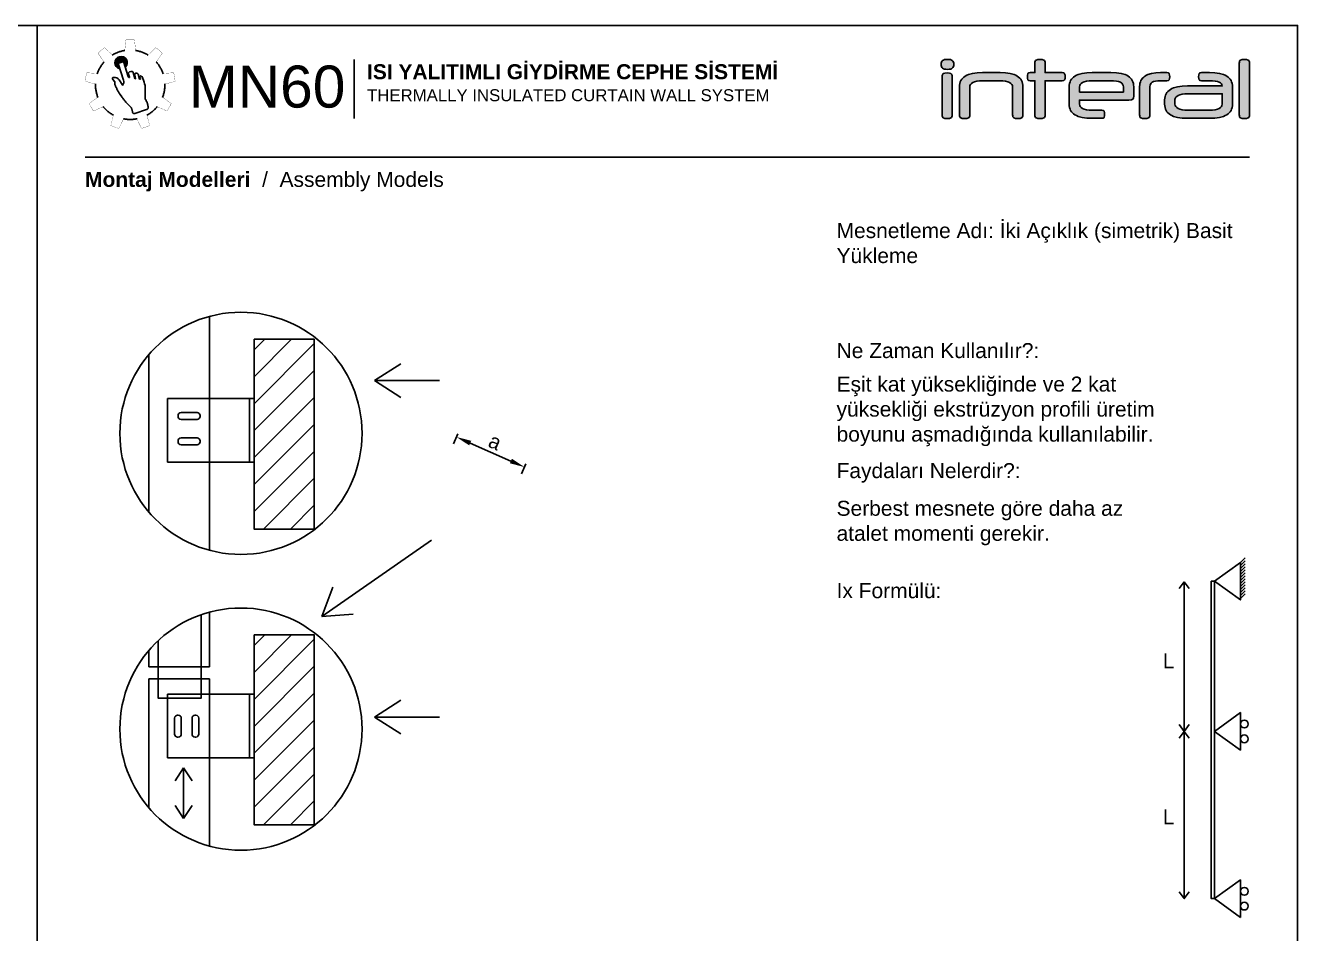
# Model space of a CAD drawing. Header units: millimetres. Extents: x 11916 to 12756, y 2720 to 3017.
# Drawn here: x 12544 to 12756, y 2865.8 to 3017.1 of the extents above; entities that cross this region are included whole.
import ezdxf

# ---------------------------------------------------------------- set-up
doc = ezdxf.new("R2010")
doc.units = ezdxf.units.MM
doc.linetypes.add('CENTER', pattern=[10.16, 6.35, -1.27, 1.27, -1.27])
for name, color, linetype in [('ANTET', 7, 'Continuous'), ('ANTET_K', 179, 'Continuous'), ('PROFIL', 7, 'Continuous'), ('yazı_numara_k', 11, 'Continuous')]:
    doc.layers.add(name, color=color, linetype=linetype)
doc.dimstyles.new('ISO-25', dxfattribs={"dimtxt": 2.5, "dimasz": 2.5, "dimexe": 1.25, "dimexo": 0.625, "dimtad": 1, "dimtxsty": 'Standard', "dimcen": 2.5, "dimadec": 0, "dimazin": 0, "dimtfac": 1, "dimtmove": 0, "dimatfit": 3, "dimfxl": 1, "dimarcsym": 0})

# ---------------------------------------------------------------- blocks, each defined once
blk = doc.blocks.new('*D5')
at = {"layer": 'ANTET', "color": 0, "linetype": 'ByBlock', "lineweight": -2, "transparency": 16777216}
for p, q in [((12616.06, 2949.08), (12615.33, 2947.41)), ((12618.12, 2947.55), (12624.9, 2944.56)), ((12627.41, 2944.07), (12626.68, 2942.41))]:
    blk.add_line(p, q, dxfattribs=at)
at = {"layer": 'ANTET', "color": 0, "transparency": 16777216}
for points in [[(12618.29, 2947.93), (12617.95, 2947.17), (12615.83, 2948.56)], [(12625.07, 2944.94), (12624.73, 2944.18), (12627.18, 2943.55)]]:
    blk.add_solid(points, dxfattribs=at)
at = {"layer": 'Defpoints', "color": 0, "transparency": 16777216}
for p in [(12616.31, 2949.65), (12627.67, 2944.64), (12627.18, 2943.55)]:
    blk.add_point(p, dxfattribs=at)
at = {"layer": 'ANTET', "color": 0, "transparency": 16777216, "insert": (12622.27, 2947.77), "char_height": 2.5, "attachment_point": 5, "rotation": 336.1931}
blk.add_mtext('a', dxfattribs=at)
blk = doc.blocks.new('CARKKK')
at = {"true_color": 0xfed100}
h = blk.add_hatch(color=40, dxfattribs=at)
h.dxf.hatch_style = 1
edge = h.paths.add_edge_path()
edge.add_arc((1483.08, 1300.18), 1.03, 316.1417, 614.7975)
edge.add_line((1482.8, 1299.18), (1482.58, 1299.88))
edge.add_arc((1482.77, 1299.95), 0.202, 109.9023, 198.4057, ccw=False)
edge.add_line((1482.7, 1300.14), (1483.32, 1300.36))
edge.add_arc((1483.39, 1300.17), 0.202, 16.7485, 109.9023, ccw=False)
edge.add_line((1483.59, 1300.23), (1483.82, 1299.46))
at = {"color": 0}
for p, q in [((1481.68, 1297.38), (1482.01, 1296.99)), ((1482.76, 1297.3), (1483.34, 1296.4)), ((1485.35, 1298.1), (1485.48, 1297.57)), ((1485.53, 1298.44), (1485.54, 1298.44)), ((1485.92, 1298.25), (1486.14, 1297.46)), ((1486.29, 1297.52), (1486.21, 1297.78)), ((1486.7, 1297.54), (1486.65, 1297.69)), ((1482.05, 1296.89), (1482.04, 1296.6))]:
    blk.add_line(p, q, dxfattribs=at)
at = {"color": 0, "linetype": 'CENTER', "ltscale": 12}
for p, q in [((1487.07, 1296.38), (1487.07, 1294.15)), ((1482.84, 1294.95), (1483.1, 1294.65)), ((1484.96, 1291.98), (1484.84, 1292.52)), ((1485.38, 1291.73), (1487.33, 1292.36))]:
    blk.add_line(p, q, dxfattribs=at)
at = {"color": 0, "linetype": 'CENTER', "ltscale": 12, "const_width": 0.0361}
for points in [[(1483.87, 1303.97), (1483.69, 1302.2)], [(1485.31, 1303.97), (1485.5, 1302.2)], [(1479.24, 1301.76), (1480.23, 1300.29)], [(1480.34, 1302.69), (1481.62, 1301.45)], [(1488.84, 1302.69), (1487.57, 1301.45)], [(1489.95, 1301.76), (1488.95, 1300.29)], [(1477.11, 1297.08), (1478.82, 1296.6)], [(1477.36, 1298.51), (1479.13, 1298.38)], [(1491.83, 1298.51), (1490.05, 1298.38)], [(1492.08, 1297.08), (1490.37, 1296.6)], [(1477.76, 1293.38), (1479.2, 1294.43)], [(1478.48, 1292.13), (1480.1, 1292.86)], [(1490.7, 1292.13), (1489.08, 1292.86)], [(1491.43, 1293.38), (1489.98, 1294.43)], [(1481.36, 1289.72), (1481.79, 1291.44)], [(1482.71, 1289.23), (1483.49, 1290.83)], [(1486.47, 1289.23), (1485.7, 1290.83)], [(1487.83, 1289.72), (1487.39, 1291.44)]]:
    blk.add_lwpolyline(points, dxfattribs=at)
for points in [[(1485.31, 1303.97, 0.048189), (1483.87, 1303.97)], [(1480.34, 1302.69, 0.048189), (1479.24, 1301.76)], [(1483.73, 1302.21, 0.099576), (1481.59, 1301.43)], [(1487.6, 1301.43, 0.099576), (1485.46, 1302.21)], [(1489.95, 1301.76, 0.048189), (1488.84, 1302.69)], [(1480.26, 1300.31, 0.099576), (1479.12, 1298.34)], [(1490.07, 1298.34, 0.099576), (1488.93, 1300.31)], [(1477.36, 1298.51, 0.048189), (1477.11, 1297.08)], [(1492.08, 1297.08, 0.048189), (1491.83, 1298.51)], [(1478.82, 1296.63, 0.099576), (1479.21, 1294.39)], [(1489.97, 1294.39, 0.099576), (1490.37, 1296.63)], [(1477.76, 1293.38, 0.048189), (1478.48, 1292.13)], [(1480.08, 1292.89, 0.099576), (1481.83, 1291.43)], [(1487.36, 1291.43, 0.099576), (1489.1, 1292.89)], [(1490.7, 1292.13, 0.048189), (1491.43, 1293.38)], [(1483.45, 1290.83, 0.099576), (1485.73, 1290.83)], [(1481.36, 1289.72, 0.048189), (1482.71, 1289.23)], [(1486.47, 1289.23, 0.048189), (1487.83, 1289.72)]]:
    blk.add_lwpolyline(points, format="xyb", dxfattribs=at)
at = {"color": 0}
for points in [[(1483.82, 1299.46), (1483.59, 1300.23, 0.430429), (1483.32, 1300.36), (1482.7, 1300.14, 0.406583), (1482.58, 1299.88), (1482.8, 1299.18)], [(1484.19, 1298.03), (1483.53, 1300.21, 0.430609), (1483.34, 1300.31), (1482.72, 1300.08, 0.407114), (1482.63, 1299.9), (1483.48, 1297.28)], [(1484.46, 1297.76), (1484.29, 1298.25, -0.427614), (1484.46, 1298.63), (1484.72, 1298.72, -0.436222), (1485.09, 1298.53), (1485.36, 1297.55)]]:
    blk.add_lwpolyline(points, format="xyb", dxfattribs=at)
at = {"color": 0, "linetype": 'CENTER', "ltscale": 12}
for centre, radius, start, end in [((1484.59, 1296.5), 5.78, 98.6269, 121.3731), ((1484.59, 1296.5), 5.78, 58.6269, 81.3731), ((1484.59, 1296.5), 5.78, 138.6269, 161.3731), ((1484.59, 1296.5), 5.78, 18.6269, 41.3731), ((1484.59, 1296.5), 5.78, 178.6269, 201.3731), ((1482.4, 1296.59), 0.361, 178.7146, 203.6076), ((1494.72, 1301.97), 13.8, 203.6076, 210.5847), ((1484.59, 1296.5), 5.78, 338.6269, 1.3731), ((1484.59, 1296.5), 5.78, 218.6269, 241.3731), ((1492.59, 1300.98), 11.41, 213.7381, 226.5208), ((1485.18, 1292.68), 2.39, 0.4113, 37.9459), ((1484.59, 1296.5), 5.78, 298.6269, 321.3731), ((1484.59, 1296.5), 5.78, 258.6269, 281.3731), ((1484.49, 1292.45), 0.361, 12.1436, 46.5208), ((1485.26, 1292), 0.298, 184.3774, 294.6195), ((1487.22, 1292.7), 0.361, 288.2135, 0.4113)]:
    blk.add_arc(centre, radius, start, end, dxfattribs=at)
at = {"color": 40, "true_color": 0xfed100}
blk.add_arc((1483.08, 1300.18), 1.03, 316.1417, 254.7975, dxfattribs=at)
at = {"color": 0}
for centre, radius, start, end in [((1481.84, 1297.52), 0.212, 89.792, 220.6566), ((1481.96, 1296.79), 0.947, 32.7129, 97.3977), ((1482.5, 1296.99), 1.02, 325.2166, 16.7204), ((1484.99, 1298.3), 0.836, 198.8925, 224.3855), ((1484.42, 1297.75), 0.0433, 224.3855, 19.6471), ((1485.63, 1298.17), 0.289, 109.7187, 194.0454), ((1485.42, 1297.56), 0.0601, 190.3472, 18.7372), ((1485.64, 1298.17), 0.289, 15.4472, 109.7187), ((1486.21, 1297.5), 0.084, 203.9076, 12.8452), ((1486.34, 1297.83), 0.144, 68.7787, 198.5684), ((1486.24, 1297.56), 0.433, 17.732, 68.7787), ((1471.27, 1291.93), 16.42, 15.7203, 19.9505), ((1481.91, 1296.89), 0.144, 358.7146, 40.6566)]:
    blk.add_arc(centre, radius, start, end, dxfattribs=at)
blk = doc.blocks.new('İnteral Logo - 2D')
at = {"layer": 'PROFIL', "ltscale": 10}
h = blk.add_hatch(color=7, dxfattribs=at)
h.paths.add_polyline_path([(2732.47, 1117.8), (2732.47, 1124.16), (2732.45, 1124.34), (2732.41, 1124.48), (2732.35, 1124.6), (2732.25, 1124.67), (2731.98, 1124.76), (2731.61, 1124.79), (2731.23, 1124.76), (2730.97, 1124.67), (2730.87, 1124.6), (2730.81, 1124.48), (2730.77, 1124.34), (2730.76, 1124.16), (2730.76, 1117.8), (2730.77, 1117.62), (2730.81, 1117.48), (2730.87, 1117.36), (2730.97, 1117.29), (2731.23, 1117.2), (2731.61, 1117.17), (2731.98, 1117.2), (2732.25, 1117.29), (2732.35, 1117.36), (2732.41, 1117.48), (2732.45, 1117.62)])
h.paths.add_polyline_path([(2732.72, 1126.21), (2732.71, 1126.41), (2732.66, 1126.58), (2732.58, 1126.73), (2732.47, 1126.84), (2732.33, 1126.93), (2732.15, 1127), (2731.92, 1127.03), (2731.66, 1127.05), (2731.4, 1127.03), (2731.17, 1127), (2730.99, 1126.93), (2730.84, 1126.84), (2730.73, 1126.73), (2730.66, 1126.58), (2730.61, 1126.41), (2730.59, 1126.21), (2730.61, 1126.01), (2730.66, 1125.84), (2730.73, 1125.69), (2730.84, 1125.58), (2730.99, 1125.49), (2731.17, 1125.42), (2731.4, 1125.39), (2731.66, 1125.37), (2731.92, 1125.39), (2732.15, 1125.42), (2732.33, 1125.49), (2732.47, 1125.58), (2732.58, 1125.69), (2732.66, 1125.84), (2732.71, 1126.01)])
for points in [[(2751.25, 1123.85), (2751.27, 1124.15), (2751.25, 1124.44), (2751.18, 1124.66), (2751.13, 1124.74), (2751.04, 1124.79), (2750.79, 1124.84), (2747.94, 1124.84), (2747.94, 1126.41), (2747.93, 1126.59), (2747.89, 1126.74), (2747.82, 1126.85), (2747.73, 1126.92), (2747.46, 1127.02), (2747.08, 1127.05), (2746.7, 1127.02), (2746.44, 1126.92), (2746.35, 1126.85), (2746.28, 1126.74), (2746.24, 1126.59), (2746.23, 1126.41), (2746.23, 1124.84), (2745.46, 1124.84), (2745.21, 1124.79), (2745.12, 1124.74), (2745.06, 1124.66), (2745, 1124.44), (2744.98, 1124.15), (2745, 1123.85), (2745.06, 1123.64), (2745.12, 1123.57), (2745.21, 1123.52), (2745.46, 1123.47), (2746.23, 1123.47), (2746.23, 1117.8), (2746.24, 1117.62), (2746.28, 1117.48), (2746.35, 1117.36), (2746.44, 1117.29), (2746.7, 1117.2), (2747.08, 1117.17), (2747.46, 1117.2), (2747.73, 1117.29), (2747.82, 1117.36), (2747.89, 1117.48), (2747.93, 1117.62), (2747.94, 1117.8), (2747.94, 1123.47), (2750.79, 1123.47), (2751.04, 1123.52), (2751.13, 1123.57), (2751.18, 1123.64)], [(2743.86, 1123.73), (2743.7, 1123.92), (2743.51, 1124.09), (2743.28, 1124.25), (2743.03, 1124.39), (2742.75, 1124.51), (2742.09, 1124.69), (2741.32, 1124.8), (2740.42, 1124.84), (2737.48, 1124.84), (2736.59, 1124.8), (2735.81, 1124.69), (2735.16, 1124.51), (2734.87, 1124.39), (2734.62, 1124.25), (2734.4, 1124.09), (2734.2, 1123.92), (2734.04, 1123.73), (2733.91, 1123.52), (2733.8, 1123.29), (2733.73, 1123.04), (2733.68, 1122.77), (2733.67, 1122.49), (2733.67, 1117.8), (2733.68, 1117.62), (2733.72, 1117.48), (2733.79, 1117.36), (2733.88, 1117.29), (2734.14, 1117.2), (2734.52, 1117.17), (2734.89, 1117.2), (2735.16, 1117.29), (2735.26, 1117.36), (2735.33, 1117.48), (2735.37, 1117.62), (2735.38, 1117.8), (2735.38, 1122.49), (2735.41, 1122.69), (2735.51, 1122.87), (2735.67, 1123.04), (2735.89, 1123.19), (2736.19, 1123.31), (2736.56, 1123.4), (2737.01, 1123.46), (2737.54, 1123.47), (2740.37, 1123.47), (2740.89, 1123.46), (2741.34, 1123.4), (2741.72, 1123.31), (2742.01, 1123.19), (2742.24, 1123.04), (2742.4, 1122.87), (2742.49, 1122.69), (2742.52, 1122.49), (2742.52, 1117.8), (2742.54, 1117.62), (2742.58, 1117.48), (2742.64, 1117.36), (2742.73, 1117.29), (2743, 1117.2), (2743.37, 1117.17), (2743.75, 1117.2), (2744.02, 1117.29), (2744.11, 1117.36), (2744.18, 1117.48), (2744.22, 1117.62), (2744.24, 1117.8), (2744.24, 1122.49), (2744.22, 1122.77), (2744.18, 1123.04), (2744.1, 1123.29), (2744, 1123.52)], [(2768.68, 1123.85), (2768.7, 1124.15), (2768.68, 1124.44), (2768.61, 1124.66), (2768.55, 1124.74), (2768.47, 1124.79), (2768.21, 1124.84), (2767.16, 1124.84), (2766.36, 1124.8), (2765.67, 1124.69), (2765.07, 1124.51), (2764.81, 1124.39), (2764.57, 1124.26), (2764.36, 1124.1), (2764.18, 1123.93), (2764.02, 1123.74), (2763.9, 1123.53), (2763.8, 1123.3), (2763.73, 1123.05), (2763.69, 1122.79), (2763.67, 1122.5), (2763.67, 1117.8), (2763.69, 1117.62), (2763.72, 1117.48), (2763.79, 1117.36), (2763.88, 1117.29), (2764.15, 1117.2), (2764.52, 1117.17), (2764.9, 1117.2), (2765.17, 1117.29), (2765.26, 1117.36), (2765.33, 1117.48), (2765.37, 1117.62), (2765.38, 1117.8), (2765.38, 1122.5), (2765.41, 1122.72), (2765.48, 1122.91), (2765.6, 1123.08), (2765.78, 1123.22), (2766.01, 1123.33), (2766.32, 1123.41), (2766.7, 1123.46), (2767.16, 1123.47), (2768.21, 1123.47), (2768.47, 1123.52), (2768.55, 1123.57), (2768.61, 1123.64)]]:
    blk.add_hatch(color=7, dxfattribs=at).paths.add_polyline_path(points)
at = {"layer": 'PROFIL', "ltscale": 10, "true_color": 0xfed100}
blk.add_hatch(color=40, dxfattribs=at).paths.add_polyline_path([(2781.99, 1117.8), (2781.99, 1126.41), (2781.98, 1126.59), (2781.94, 1126.74), (2781.87, 1126.85), (2781.78, 1126.92), (2781.51, 1127.02), (2781.13, 1127.05), (2780.75, 1127.02), (2780.49, 1126.92), (2780.4, 1126.85), (2780.33, 1126.74), (2780.29, 1126.59), (2780.28, 1126.41), (2780.28, 1117.8), (2780.29, 1117.62), (2780.33, 1117.48), (2780.4, 1117.36), (2780.49, 1117.29), (2780.75, 1117.2), (2781.13, 1117.17), (2781.51, 1117.2), (2781.78, 1117.29), (2781.87, 1117.36), (2781.94, 1117.48), (2781.98, 1117.62)])
at = {"layer": 'PROFIL', "ltscale": 10}
h = blk.add_hatch(color=7, dxfattribs=at)
h.paths.add_polyline_path([(2762, 1124.1), (2761.79, 1124.26), (2761.55, 1124.39), (2761.27, 1124.51), (2760.61, 1124.69), (2759.81, 1124.8), (2758.87, 1124.84), (2755.76, 1124.84), (2754.87, 1124.8), (2754.09, 1124.69), (2753.44, 1124.51), (2753.15, 1124.39), (2752.9, 1124.25), (2752.68, 1124.09), (2752.48, 1123.92), (2752.32, 1123.73), (2752.18, 1123.52), (2752.08, 1123.29), (2752.01, 1123.04), (2751.96, 1122.77), (2751.95, 1122.49), (2751.95, 1119.56), (2751.96, 1119.28), (2752.01, 1119.02), (2752.08, 1118.77), (2752.18, 1118.54), (2752.32, 1118.33), (2752.48, 1118.14), (2752.68, 1117.96), (2752.9, 1117.81), (2753.15, 1117.67), (2753.44, 1117.55), (2754.09, 1117.37), (2754.87, 1117.26), (2755.76, 1117.22), (2757.36, 1117.22), (2757.62, 1117.26), (2757.7, 1117.32), (2757.76, 1117.39), (2757.83, 1117.61), (2757.85, 1117.91), (2757.83, 1118.2), (2757.76, 1118.41), (2757.7, 1118.49), (2757.62, 1118.54), (2757.36, 1118.58), (2755.81, 1118.58), (2755.29, 1118.6), (2754.84, 1118.65), (2754.46, 1118.74), (2754.17, 1118.87), (2753.95, 1119.02), (2753.79, 1119.19), (2753.69, 1119.37), (2753.66, 1119.56), (2753.66, 1120.25), (2761.88, 1120.25), (2762.3, 1120.29), (2762.44, 1120.34), (2762.54, 1120.4), (2762.61, 1120.49), (2762.65, 1120.61), (2762.69, 1120.94), (2762.69, 1122.49), (2762.67, 1122.78), (2762.63, 1123.04), (2762.56, 1123.29), (2762.46, 1123.52), (2762.34, 1123.74), (2762.18, 1123.93)])
h.paths.add_polyline_path([(2753.66, 1121.59), (2753.66, 1122.49), (2753.69, 1122.69), (2753.79, 1122.87), (2753.95, 1123.04), (2754.17, 1123.19), (2754.46, 1123.31), (2754.84, 1123.4), (2755.29, 1123.46), (2755.81, 1123.47), (2758.82, 1123.47), (2759.35, 1123.46), (2759.81, 1123.41), (2760.18, 1123.33), (2760.47, 1123.22), (2760.69, 1123.08), (2760.85, 1122.91), (2760.95, 1122.71), (2760.98, 1122.49), (2760.98, 1121.59)], flags=16)
at = {"layer": 'PROFIL', "ltscale": 10, "true_color": 0xfed100}
h = blk.add_hatch(color=40, dxfattribs=at)
h.paths.add_polyline_path([(2779.15, 1119.56), (2779.15, 1122.49), (2779.13, 1122.77), (2779.09, 1123.04), (2779.01, 1123.29), (2778.91, 1123.52), (2778.78, 1123.73), (2778.61, 1123.92), (2778.42, 1124.09), (2778.19, 1124.25), (2777.94, 1124.39), (2777.66, 1124.51), (2777, 1124.69), (2776.23, 1124.8), (2775.33, 1124.84), (2774.01, 1124.84), (2773.76, 1124.79), (2773.67, 1124.74), (2773.61, 1124.67), (2773.54, 1124.45), (2773.51, 1124.15), (2773.54, 1123.85), (2773.61, 1123.64), (2773.67, 1123.57), (2773.76, 1123.52), (2774.01, 1123.47), (2775.28, 1123.47), (2775.81, 1123.46), (2776.27, 1123.42), (2776.64, 1123.35), (2776.93, 1123.25), (2777.15, 1123.13), (2777.31, 1122.99), (2777.4, 1122.82), (2777.44, 1122.64), (2777.44, 1122.62), (2771.67, 1122.62), (2770.77, 1122.59), (2770, 1122.48), (2769.34, 1122.29), (2769.06, 1122.18), (2768.81, 1122.04), (2768.58, 1121.88), (2768.39, 1121.71), (2768.22, 1121.52), (2768.09, 1121.31), (2767.99, 1121.08), (2767.91, 1120.83), (2767.87, 1120.56), (2767.85, 1120.28), (2767.85, 1119.56), (2767.87, 1119.28), (2767.91, 1119.02), (2767.99, 1118.77), (2768.09, 1118.54), (2768.22, 1118.33), (2768.39, 1118.14), (2768.58, 1117.96), (2768.81, 1117.81), (2769.06, 1117.67), (2769.34, 1117.55), (2770, 1117.37), (2770.77, 1117.26), (2771.67, 1117.22), (2775.33, 1117.22), (2776.23, 1117.26), (2777, 1117.37), (2777.66, 1117.55), (2777.94, 1117.67), (2778.19, 1117.81), (2778.42, 1117.96), (2778.61, 1118.14), (2778.78, 1118.33), (2778.91, 1118.54), (2779.01, 1118.77), (2779.09, 1119.02), (2779.13, 1119.28)])
h.paths.add_polyline_path([(2769.56, 1119.56), (2769.56, 1120.33), (2769.6, 1120.53), (2769.69, 1120.72), (2769.85, 1120.88), (2770.08, 1121.03), (2770.37, 1121.16), (2770.74, 1121.25), (2771.19, 1121.3), (2771.72, 1121.32), (2777.44, 1121.32), (2777.44, 1119.56), (2777.4, 1119.37), (2777.31, 1119.19), (2777.15, 1119.02), (2776.92, 1118.87), (2776.63, 1118.74), (2776.26, 1118.65), (2775.81, 1118.6), (2775.28, 1118.58), (2771.72, 1118.58), (2771.19, 1118.6), (2770.74, 1118.65), (2770.37, 1118.74), (2770.08, 1118.87), (2769.85, 1119.02), (2769.69, 1119.19), (2769.6, 1119.37)], flags=16)
at = {"layer": 'PROFIL', "color": 7, "ltscale": 10}
for points in [[(2732.72, 1126.21), (2732.71, 1126.41), (2732.66, 1126.58), (2732.58, 1126.73), (2732.47, 1126.84), (2732.33, 1126.93), (2732.15, 1127), (2731.92, 1127.03), (2731.66, 1127.05), (2731.4, 1127.03), (2731.17, 1127), (2730.99, 1126.93), (2730.84, 1126.84), (2730.73, 1126.73), (2730.66, 1126.58), (2730.61, 1126.41), (2730.59, 1126.21), (2730.61, 1126.01), (2730.66, 1125.84), (2730.73, 1125.69), (2730.84, 1125.58), (2730.99, 1125.49), (2731.17, 1125.42), (2731.4, 1125.39), (2731.66, 1125.37), (2731.92, 1125.39), (2732.15, 1125.42), (2732.33, 1125.49), (2732.47, 1125.58), (2732.58, 1125.69), (2732.66, 1125.84), (2732.71, 1126.01)], [(2751.25, 1123.85), (2751.27, 1124.15), (2751.25, 1124.44), (2751.18, 1124.66), (2751.13, 1124.74), (2751.04, 1124.79), (2750.79, 1124.84), (2747.94, 1124.84), (2747.94, 1126.41), (2747.93, 1126.59), (2747.89, 1126.74), (2747.82, 1126.85), (2747.73, 1126.92), (2747.46, 1127.02), (2747.08, 1127.05), (2746.7, 1127.02), (2746.44, 1126.92), (2746.35, 1126.85), (2746.28, 1126.74), (2746.24, 1126.59), (2746.23, 1126.41), (2746.23, 1124.84), (2745.46, 1124.84), (2745.21, 1124.79), (2745.12, 1124.74), (2745.06, 1124.66), (2745, 1124.44), (2744.98, 1124.15), (2745, 1123.85), (2745.06, 1123.64), (2745.12, 1123.57), (2745.21, 1123.52), (2745.46, 1123.47), (2746.23, 1123.47), (2746.23, 1117.8), (2746.24, 1117.62), (2746.28, 1117.48), (2746.35, 1117.36), (2746.44, 1117.29), (2746.7, 1117.2), (2747.08, 1117.17), (2747.46, 1117.2), (2747.73, 1117.29), (2747.82, 1117.36), (2747.89, 1117.48), (2747.93, 1117.62), (2747.94, 1117.8), (2747.94, 1123.47), (2750.79, 1123.47), (2751.04, 1123.52), (2751.13, 1123.57), (2751.18, 1123.64)], [(2732.47, 1117.8), (2732.47, 1124.16), (2732.45, 1124.34), (2732.41, 1124.48), (2732.35, 1124.6), (2732.25, 1124.67), (2731.98, 1124.76), (2731.61, 1124.79), (2731.23, 1124.76), (2730.97, 1124.67), (2730.87, 1124.6), (2730.81, 1124.48), (2730.77, 1124.34), (2730.76, 1124.16), (2730.76, 1117.8), (2730.77, 1117.62), (2730.81, 1117.48), (2730.87, 1117.36), (2730.97, 1117.29), (2731.23, 1117.2), (2731.61, 1117.17), (2731.98, 1117.2), (2732.25, 1117.29), (2732.35, 1117.36), (2732.41, 1117.48), (2732.45, 1117.62)], [(2743.86, 1123.73), (2743.7, 1123.92), (2743.51, 1124.09), (2743.28, 1124.25), (2743.03, 1124.39), (2742.75, 1124.51), (2742.09, 1124.69), (2741.32, 1124.8), (2740.42, 1124.84), (2737.48, 1124.84), (2736.59, 1124.8), (2735.81, 1124.69), (2735.16, 1124.51), (2734.87, 1124.39), (2734.62, 1124.25), (2734.4, 1124.09), (2734.2, 1123.92), (2734.04, 1123.73), (2733.91, 1123.52), (2733.8, 1123.29), (2733.73, 1123.04), (2733.68, 1122.77), (2733.67, 1122.49), (2733.67, 1117.8), (2733.68, 1117.62), (2733.72, 1117.48), (2733.79, 1117.36), (2733.88, 1117.29), (2734.14, 1117.2), (2734.52, 1117.17), (2734.89, 1117.2), (2735.16, 1117.29), (2735.26, 1117.36), (2735.33, 1117.48), (2735.37, 1117.62), (2735.38, 1117.8), (2735.38, 1122.49), (2735.41, 1122.69), (2735.51, 1122.87), (2735.67, 1123.04), (2735.89, 1123.19), (2736.19, 1123.31), (2736.56, 1123.4), (2737.01, 1123.46), (2737.54, 1123.47), (2740.37, 1123.47), (2740.89, 1123.46), (2741.34, 1123.4), (2741.72, 1123.31), (2742.01, 1123.19), (2742.24, 1123.04), (2742.4, 1122.87), (2742.49, 1122.69), (2742.52, 1122.49), (2742.52, 1117.8), (2742.54, 1117.62), (2742.58, 1117.48), (2742.64, 1117.36), (2742.73, 1117.29), (2743, 1117.2), (2743.37, 1117.17), (2743.75, 1117.2), (2744.02, 1117.29), (2744.11, 1117.36), (2744.18, 1117.48), (2744.22, 1117.62), (2744.24, 1117.8), (2744.24, 1122.49), (2744.22, 1122.77), (2744.18, 1123.04), (2744.1, 1123.29), (2744, 1123.52)], [(2762, 1124.1), (2761.79, 1124.26), (2761.55, 1124.39), (2761.27, 1124.51), (2760.61, 1124.69), (2759.81, 1124.8), (2758.87, 1124.84), (2755.76, 1124.84), (2754.87, 1124.8), (2754.09, 1124.69), (2753.44, 1124.51), (2753.15, 1124.39), (2752.9, 1124.25), (2752.68, 1124.09), (2752.48, 1123.92), (2752.32, 1123.73), (2752.18, 1123.52), (2752.08, 1123.29), (2752.01, 1123.04), (2751.96, 1122.77), (2751.95, 1122.49), (2751.95, 1119.56), (2751.96, 1119.28), (2752.01, 1119.02), (2752.08, 1118.77), (2752.18, 1118.54), (2752.32, 1118.33), (2752.48, 1118.14), (2752.68, 1117.96), (2752.9, 1117.81), (2753.15, 1117.67), (2753.44, 1117.55), (2754.09, 1117.37), (2754.87, 1117.26), (2755.76, 1117.22), (2757.36, 1117.22), (2757.62, 1117.26), (2757.7, 1117.32), (2757.76, 1117.39), (2757.83, 1117.61), (2757.85, 1117.91), (2757.83, 1118.2), (2757.76, 1118.41), (2757.7, 1118.49), (2757.62, 1118.54), (2757.36, 1118.58), (2755.81, 1118.58), (2755.29, 1118.6), (2754.84, 1118.65), (2754.46, 1118.74), (2754.17, 1118.87), (2753.95, 1119.02), (2753.79, 1119.19), (2753.69, 1119.37), (2753.66, 1119.56), (2753.66, 1120.25), (2761.88, 1120.25), (2762.3, 1120.29), (2762.44, 1120.34), (2762.54, 1120.4), (2762.61, 1120.49), (2762.65, 1120.61), (2762.69, 1120.94), (2762.69, 1122.49), (2762.67, 1122.78), (2762.63, 1123.04), (2762.56, 1123.29), (2762.46, 1123.52), (2762.34, 1123.74), (2762.18, 1123.93)], [(2753.66, 1121.59), (2753.66, 1122.49), (2753.69, 1122.69), (2753.79, 1122.87), (2753.95, 1123.04), (2754.17, 1123.19), (2754.46, 1123.31), (2754.84, 1123.4), (2755.29, 1123.46), (2755.81, 1123.47), (2758.82, 1123.47), (2759.35, 1123.46), (2759.81, 1123.41), (2760.18, 1123.33), (2760.47, 1123.22), (2760.69, 1123.08), (2760.85, 1122.91), (2760.95, 1122.71), (2760.98, 1122.49), (2760.98, 1121.59)], [(2768.68, 1123.85), (2768.7, 1124.15), (2768.68, 1124.44), (2768.61, 1124.66), (2768.55, 1124.74), (2768.47, 1124.79), (2768.21, 1124.84), (2767.16, 1124.84), (2766.36, 1124.8), (2765.67, 1124.69), (2765.07, 1124.51), (2764.81, 1124.39), (2764.57, 1124.26), (2764.36, 1124.1), (2764.18, 1123.93), (2764.02, 1123.74), (2763.9, 1123.53), (2763.8, 1123.3), (2763.73, 1123.05), (2763.69, 1122.79), (2763.67, 1122.5), (2763.67, 1117.8), (2763.69, 1117.62), (2763.72, 1117.48), (2763.79, 1117.36), (2763.88, 1117.29), (2764.15, 1117.2), (2764.52, 1117.17), (2764.9, 1117.2), (2765.17, 1117.29), (2765.26, 1117.36), (2765.33, 1117.48), (2765.37, 1117.62), (2765.38, 1117.8), (2765.38, 1122.5), (2765.41, 1122.72), (2765.48, 1122.91), (2765.6, 1123.08), (2765.78, 1123.22), (2766.01, 1123.33), (2766.32, 1123.41), (2766.7, 1123.46), (2767.16, 1123.47), (2768.21, 1123.47), (2768.47, 1123.52), (2768.55, 1123.57), (2768.61, 1123.64)]]:
    blk.add_lwpolyline(points, close=True, dxfattribs=at)
at = {"layer": 'PROFIL', "color": 40, "ltscale": 10, "true_color": 0xfed100}
for points in [[(2781.99, 1117.8), (2781.99, 1126.41), (2781.98, 1126.59), (2781.94, 1126.74), (2781.87, 1126.85), (2781.78, 1126.92), (2781.51, 1127.02), (2781.13, 1127.05), (2780.75, 1127.02), (2780.49, 1126.92), (2780.4, 1126.85), (2780.33, 1126.74), (2780.29, 1126.59), (2780.28, 1126.41), (2780.28, 1117.8), (2780.29, 1117.62), (2780.33, 1117.48), (2780.4, 1117.36), (2780.49, 1117.29), (2780.75, 1117.2), (2781.13, 1117.17), (2781.51, 1117.2), (2781.78, 1117.29), (2781.87, 1117.36), (2781.94, 1117.48), (2781.98, 1117.62)], [(2779.15, 1119.56), (2779.15, 1122.49), (2779.13, 1122.77), (2779.09, 1123.04), (2779.01, 1123.29), (2778.91, 1123.52), (2778.78, 1123.73), (2778.61, 1123.92), (2778.42, 1124.09), (2778.19, 1124.25), (2777.94, 1124.39), (2777.66, 1124.51), (2777, 1124.69), (2776.23, 1124.8), (2775.33, 1124.84), (2774.01, 1124.84), (2773.76, 1124.79), (2773.67, 1124.74), (2773.61, 1124.67), (2773.54, 1124.45), (2773.51, 1124.15), (2773.54, 1123.85), (2773.61, 1123.64), (2773.67, 1123.57), (2773.76, 1123.52), (2774.01, 1123.47), (2775.28, 1123.47), (2775.81, 1123.46), (2776.27, 1123.42), (2776.64, 1123.35), (2776.93, 1123.25), (2777.15, 1123.13), (2777.31, 1122.99), (2777.4, 1122.82), (2777.44, 1122.64), (2777.44, 1122.62), (2771.67, 1122.62), (2770.77, 1122.59), (2770, 1122.48), (2769.34, 1122.29), (2769.06, 1122.18), (2768.81, 1122.04), (2768.58, 1121.88), (2768.39, 1121.71), (2768.22, 1121.52), (2768.09, 1121.31), (2767.99, 1121.08), (2767.91, 1120.83), (2767.87, 1120.56), (2767.85, 1120.28), (2767.85, 1119.56), (2767.87, 1119.28), (2767.91, 1119.02), (2767.99, 1118.77), (2768.09, 1118.54), (2768.22, 1118.33), (2768.39, 1118.14), (2768.58, 1117.96), (2768.81, 1117.81), (2769.06, 1117.67), (2769.34, 1117.55), (2770, 1117.37), (2770.77, 1117.26), (2771.67, 1117.22), (2775.33, 1117.22), (2776.23, 1117.26), (2777, 1117.37), (2777.66, 1117.55), (2777.94, 1117.67), (2778.19, 1117.81), (2778.42, 1117.96), (2778.61, 1118.14), (2778.78, 1118.33), (2778.91, 1118.54), (2779.01, 1118.77), (2779.09, 1119.02), (2779.13, 1119.28)], [(2769.56, 1119.56), (2769.56, 1120.33), (2769.6, 1120.53), (2769.69, 1120.72), (2769.85, 1120.88), (2770.08, 1121.03), (2770.37, 1121.16), (2770.74, 1121.25), (2771.19, 1121.3), (2771.72, 1121.32), (2777.44, 1121.32), (2777.44, 1119.56), (2777.4, 1119.37), (2777.31, 1119.19), (2777.15, 1119.02), (2776.92, 1118.87), (2776.63, 1118.74), (2776.26, 1118.65), (2775.81, 1118.6), (2775.28, 1118.58), (2771.72, 1118.58), (2771.19, 1118.6), (2770.74, 1118.65), (2770.37, 1118.74), (2770.08, 1118.87), (2769.85, 1119.02), (2769.69, 1119.19), (2769.6, 1119.37)]]:
    blk.add_lwpolyline(points, close=True, dxfattribs=at)
blk = doc.blocks.new('LOGO-1')
blk.add_line((928.2, 1850.82), (928.2, 1840.95))
at = {"color": 7}
blk.add_line((1077.39, 1834.52), (883.42, 1834.52), dxfattribs=at)
at = {"color": 0}
blk.add_blockref('CARKKK', (-593.69, 550.09), dxfattribs=at)
at = {"layer": 'yazı_numara_k', "color": 140}
blk.add_blockref('İnteral Logo - 2D', (-1704.6, 723.78), dxfattribs=at)
at = {"attachment_point": 1}
for s, insert, char_height, width in [('{\\pxi3.38364;\\fArial Unicode MS|b1|i0|c162|p34;ISI YALITIMLI GİYDİRME CEPHE SİSTEMİ\\fArial Unicode MS|b0|i0|c162|p34;\\P\\H0.8x;THERMALLY INSULATED CURTAIN WALL SYSTEM}', (921.9, 1850.02), 2.5, 96.0447), ('{\\pxi3.38364;\\fArial Unicode MS|b0|i0|c162|p34;MN60 }', (876.99, 1849.79), 7, 80.5608)]:
    blk.add_mtext(s, dxfattribs=dict(at, insert=insert, char_height=char_height, width=width))
blk = doc.blocks.new('MN60.S.1')
at = {"layer": 'ANTET_K', "color": 252}
blk.add_lwpolyline([(9907.25, 888.56), (9907.25, 1185.56), (10117.25, 1185.56), (10117.25, 888.56)], close=True, dxfattribs=at)
at = {"color": 0}
blk.add_blockref('LOGO-1', (9031.86, -670.92), dxfattribs=at)

msp = doc.modelspace()

# ---------------------------------------------------------------- hatches: boundary and pattern name
h = msp.add_hatch()
h.set_pattern_fill('ANSI31', color=256, style=0)
h.set_pattern_definition([(45, (1490.4182, 11.9897), (-2.245064, 2.245064), [])])
h.paths.add_polyline_path([(12582.125, 2933.222), (12592.144, 2933.222), (12592.144, 2964.854), (12582.125, 2964.854)])
h = msp.add_hatch()
h.set_pattern_fill('ANSI31', color=256, style=0)
h.set_pattern_definition([(45, (1490.4182, -37.2898), (-2.245064, 2.245064), [])])
h.paths.add_polyline_path([(12582.125, 2883.942), (12592.144, 2883.942), (12592.144, 2915.575), (12582.125, 2915.575)])

# ---------------------------------------------------------------- linework, layer by layer
for p, q in [((12602.166, 2957.962), (12606.556, 2960.777)), ((12602.166, 2957.962), (12613.029, 2957.962)), ((12602.166, 2957.962), (12606.556, 2955.148)), ((12581.343, 2954.964), (12581.343, 2944.382)), ((12593.424, 2918.644), (12611.669, 2931.364)), ((12746.451, 2927.658), (12747.228, 2928.435)), ((12746.451, 2927.658), (12747.228, 2928.435)), ((12746.451, 2927.658), (12747.228, 2928.435)), ((12746.451, 2927.658), (12747.228, 2928.435)), ((12746.451, 2927.158), (12747.228, 2927.935)), ((12746.451, 2927.158), (12747.228, 2927.935)), ((12746.451, 2927.158), (12747.228, 2927.935)), ((12746.451, 2927.158), (12747.228, 2927.935)), ((12746.451, 2926.658), (12747.228, 2927.435)), ((12746.451, 2926.658), (12747.228, 2927.435)), ((12746.451, 2926.658), (12747.228, 2927.435)), ((12746.451, 2926.658), (12747.228, 2927.435)), ((12746.451, 2926.158), (12747.228, 2926.935)), ((12746.451, 2926.158), (12747.228, 2926.935)), ((12746.451, 2926.158), (12747.228, 2926.935)), ((12746.451, 2926.158), (12747.228, 2926.935)), ((12746.451, 2925.658), (12747.228, 2926.435)), ((12746.451, 2925.658), (12747.228, 2926.435)), ((12746.451, 2925.658), (12747.228, 2926.435)), ((12746.451, 2925.658), (12747.228, 2926.435)), ((12746.451, 2925.158), (12747.228, 2925.935)), ((12746.451, 2925.158), (12747.228, 2925.935)), ((12746.451, 2925.158), (12747.228, 2925.935)), ((12746.451, 2925.158), (12747.228, 2925.935)), ((12746.451, 2924.658), (12747.228, 2925.435)), ((12746.451, 2924.658), (12747.228, 2925.435)), ((12746.451, 2924.658), (12747.228, 2925.435)), ((12746.451, 2924.658), (12747.228, 2925.435)), ((12746.451, 2924.158), (12747.228, 2924.935)), ((12746.451, 2924.158), (12747.228, 2924.935)), ((12746.451, 2924.158), (12747.228, 2924.935)), ((12746.451, 2924.158), (12747.228, 2924.935)), ((12593.424, 2918.644), (12595.232, 2923.536)), ((12737.083, 2924.438), (12736.25, 2923.309)), ((12737.083, 2924.438), (12737.083, 2896.573)), ((12737.083, 2924.438), (12737.915, 2923.309)), ((12746.451, 2923.658), (12747.228, 2924.435)), ((12746.451, 2923.658), (12747.228, 2924.435)), ((12746.451, 2923.658), (12747.228, 2924.435)), ((12746.451, 2923.658), (12747.228, 2924.435)), ((12746.451, 2923.158), (12747.228, 2923.935)), ((12746.451, 2923.158), (12747.228, 2923.935)), ((12746.451, 2923.158), (12747.228, 2923.935)), ((12746.451, 2923.158), (12747.228, 2923.935)), ((12746.451, 2922.658), (12747.228, 2923.435)), ((12746.451, 2922.658), (12747.228, 2923.435)), ((12746.451, 2922.658), (12747.228, 2923.435)), ((12746.451, 2922.658), (12747.228, 2923.435)), ((12746.451, 2922.158), (12747.228, 2922.935)), ((12746.451, 2922.158), (12747.228, 2922.935)), ((12746.451, 2922.158), (12747.228, 2922.935)), ((12746.451, 2922.158), (12747.228, 2922.935)), ((12746.451, 2921.658), (12747.228, 2922.435)), ((12746.451, 2921.658), (12747.228, 2922.435)), ((12746.451, 2921.658), (12747.228, 2922.435)), ((12746.451, 2921.658), (12747.228, 2922.435)), ((12593.424, 2918.644), (12598.623, 2919.044)), ((12581.343, 2905.684), (12581.343, 2895.103)), ((12602.166, 2901.897), (12606.556, 2904.711)), ((12602.166, 2901.897), (12606.556, 2899.083)), ((12602.166, 2901.897), (12613.029, 2901.897)), ((12737.083, 2899.51), (12736.25, 2900.639)), ((12737.083, 2899.51), (12737.915, 2900.639)), ((12737.083, 2899.51), (12737.915, 2898.381)), ((12742.112, 2899.51), (12742.112, 2871.645)), ((12570.377, 2893.441), (12568.97, 2891.246)), ((12570.377, 2884.966), (12570.377, 2893.441)), ((12570.377, 2893.441), (12571.784, 2891.246)), ((12570.377, 2884.966), (12568.97, 2887.161)), ((12570.377, 2884.966), (12571.784, 2887.161))]:
    msp.add_line(p, q)
for points in [[(12574.69, 2929.687), (12574.69, 2968.653)], [(12564.558, 2962.238), (12564.558, 2936.103)], [(12566.128, 2914.606), (12566.128, 2905.058), (12573.314, 2905.058), (12573.314, 2918.95)], [(12574.69, 2910.244), (12574.69, 2919.373)], [(12564.558, 2912.958), (12564.558, 2910.244)], [(12564.558, 2908.244), (12564.558, 2886.823)], [(12574.69, 2880.408), (12574.69, 2908.244)], [(12736.25, 2898.381), (12737.083, 2899.51), (12737.083, 2871.645), (12736.25, 2872.774)], [(12737.083, 2871.645), (12737.915, 2872.774)]]:
    msp.add_lwpolyline(points)
for points in [[(12582.125, 2964.854), (12582.125, 2933.222), (12592.144, 2933.222), (12592.144, 2964.854)], [(12567.71, 2954.964), (12567.71, 2944.382), (12582.125, 2944.382), (12582.125, 2954.964)], [(12742.112, 2924.537), (12746.451, 2927.658), (12746.451, 2921.415)], [(12742.112, 2924.537), (12742.112, 2871.645), (12741.582, 2871.645), (12741.582, 2924.537)], [(12582.125, 2915.575), (12582.125, 2883.942), (12592.144, 2883.942), (12592.144, 2915.575)], [(12567.71, 2905.684), (12567.71, 2895.103), (12582.125, 2895.103), (12582.125, 2905.684)], [(12742.112, 2899.51), (12746.451, 2902.632), (12746.451, 2896.389)], [(12746.451, 2868.524), (12742.112, 2871.645), (12746.451, 2874.767)]]:
    msp.add_lwpolyline(points, close=True)
for points in [[(12569.441, 2952.129), (12569.441, 2951.995, 0.4142136), (12569.941, 2951.495), (12572.61, 2951.495, 0.4142136), (12573.11, 2951.995), (12573.11, 2952.129, 0.4142136), (12572.61, 2952.629), (12569.941, 2952.629, 0.4142136)], [(12569.441, 2947.91), (12569.441, 2947.776, 0.4142136), (12569.941, 2947.276), (12572.61, 2947.276, 0.4142136), (12573.11, 2947.776), (12573.11, 2947.91, 0.4142136), (12572.61, 2948.41), (12569.941, 2948.41, 0.4142136)], [(12569.489, 2902.217), (12569.355, 2902.217, 0.4142136), (12568.855, 2901.717), (12568.855, 2899.048, 0.4142136), (12569.355, 2898.548), (12569.489, 2898.548, 0.4142136), (12569.989, 2899.048), (12569.989, 2901.717, 0.4142136)], [(12572.417, 2902.217), (12572.283, 2902.217, 0.4142136), (12571.783, 2901.717), (12571.783, 2899.048, 0.4142136), (12572.283, 2898.548), (12572.417, 2898.548, 0.4142136), (12572.917, 2899.048), (12572.917, 2901.717, 0.4142136)]]:
    msp.add_lwpolyline(points, format="xyb", close=True)
for centre, radius in [((12579.93, 2949.17), 20.175), ((12579.93, 2899.891), 20.175), ((12747.101, 2900.732), 0.65), ((12747.101, 2898.263), 0.65), ((12747.101, 2872.867), 0.65), ((12747.101, 2870.398), 0.65)]:
    msp.add_circle(centre, radius)
at = {"layer": 'ANTET', "color": 0}
for p, q in [((12564.558, 2910.244), (12574.69, 2910.244)), ((12564.558, 2908.244), (12574.69, 2908.244))]:
    msp.add_line(p, q, dxfattribs=at)

# ---------------------------------------------------------------- block references
for p in [(2428.714, 1831.58), (2638.714, 1831.58)]:
    msp.add_blockref('MN60.S.1', p, dxfattribs=at)

# ---------------------------------------------------------------- texts
at = {"attachment_point": 1}
for s, insert, char_height in [('{\\fArial|b0|i0|c162|p34;\\H0.8333x;Mesnetleme Adı: İki Açıklık (simetrik) Basit \\PYükleme\\P\\H1.2x;       }', (12679.162, 2984.208), 3), ('{\\fArial|b0|i0|c162|p34;Ne Zaman Kullanılır?:}', (12679.162, 2964.208), 2.4999), ('{\\fArial|b0|i0|c162|p34;Faydaları Nelerdir?:}', (12679.162, 2944.208), 2.4999), ('{\\fArial|b0|i0|c162|p34;Ix Formülü:}', (12679.162, 2924.208), 2.4999), ('{\\fArial|b0|i0|c162|p34;L}', (12733.512, 2912.521), 2.4999), ('{\\fArial|b0|i0|c162|p34;L}', (12733.512, 2886.548), 2.4999)]:
    msp.add_mtext(s, dxfattribs=dict(at, insert=insert, char_height=char_height))
at = {"layer": 'ANTET', "color": 0, "char_height": 2.5, "attachment_point": 1}
for s, insert in [('{\\fArial|b0|i0|c162|p34;\\C256;Eşit kat yüksekliğinde ve 2 kat yüksekliği ekstrüzyon profili üretim boyunu aşmadığında kullanılabilir.}', (12679.162, 2958.625)), ('{\\fArial|b0|i0|c162|p34;\\C256;Serbest mesnete göre daha az atalet momenti gerekir.}', (12679.162, 2937.931))]:
    msp.add_mtext_dynamic_manual_height_columns(s, width=56.16239, gutter_width=12.5, heights=[0], dxfattribs=dict(at, insert=insert))
at = {"layer": 'yazı_numara_k', "color": 7, "insert": (12553.96, 2992.74), "char_height": 2.5, "attachment_point": 1}
msp.add_mtext('{\\fArial Unicode MS|b1|i0|c162|p34;Montaj Modelleri  \\fArial Unicode MS|b0|i0|c162|p34;/  Assembly Models}', dxfattribs=at)

# ---------------------------------------------------------------- dimensions: what is measured, and where the dimension line sits
at = {"layer": 'ANTET', "color": 5}
dim = msp.add_aligned_dim(p1=(12616.314, 2949.647), p2=(12627.665, 2944.639), distance=-1.191, text='a', dimstyle='ISO-25', override={"dimarcsym": 1}, dxfattribs=at)
dim.commit()
dim.dimension.update_dxf_attribs({"geometry": '*D5', "text_midpoint": (12622.266, 2947.769)})

doc.saveas('drawing.dxf')
